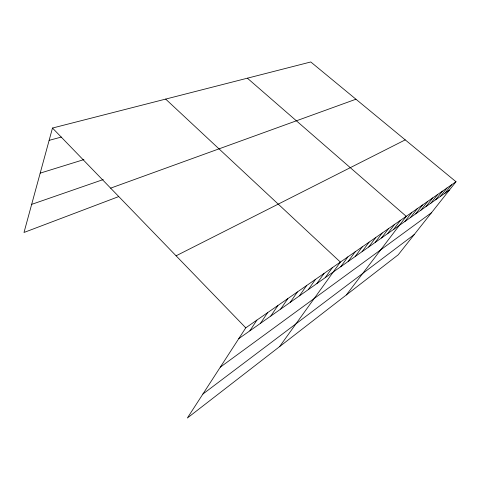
<?xml version="1.0" encoding="UTF-8"?>
<svg xmlns="http://www.w3.org/2000/svg" width="480" height="480" viewBox="0 0 480 480"><rect width="100%" height="100%" fill="white"/><g stroke="black" fill="none" stroke-linecap="round" stroke-linejoin="round"><path stroke-width="0.72" d="M456 181.74L245.772 327.834L187.35 418.032L398.226 254.784L456 181.74L310.776 61.968L52.488 128.046L24 232.47L118.476 196.674M249.858 330.822L256.902 320.1M260.526 323.298L267.606 312.66M270.798 316.056L277.902 305.508M280.692 309.078L287.82 298.614M290.232 302.346L297.372 291.972M299.442 295.854L306.588 285.57M308.328 289.584L315.48 279.39M316.914 283.53L324.066 273.426M325.206 277.68L332.358 267.666M279.546 346.662L340.374 262.092L165.66 99.09M340.776 266.7L347.904 256.86M348.084 261.546L355.2 251.79M355.17 256.554L362.268 246.876M362.04 251.706L369.12 242.118M368.706 247.002L375.768 237.498M375.186 242.436L382.224 233.01M381.474 237.996L388.488 228.66M387.582 233.688L394.572 224.43M393.528 229.5L400.488 220.32M346.308 294.978L406.236 216.324L247.368 78.186M404.922 221.46L411.828 212.436M410.394 217.602L417.27 208.656M415.716 213.846L422.562 204.978M420.906 210.192L427.716 201.396M425.958 206.628L432.738 197.91M430.884 203.154L437.628 194.508M435.684 199.764L442.398 191.196M440.364 196.464L447.042 187.968M444.93 193.242L451.578 184.818M202.872 394.068L414.168 234.624M220.29 367.176L431.538 212.67M238.776 338.64L449.388 190.098M176.088 255.804L405.234 139.872M110.634 188.148L355.944 99.222M31.668 204.366L103.242 179.556M40.182 173.142L83.922 159.582M49.128 140.364L61.35 137.052M52.488 128.046L245.772 327.834"/></g></svg>
